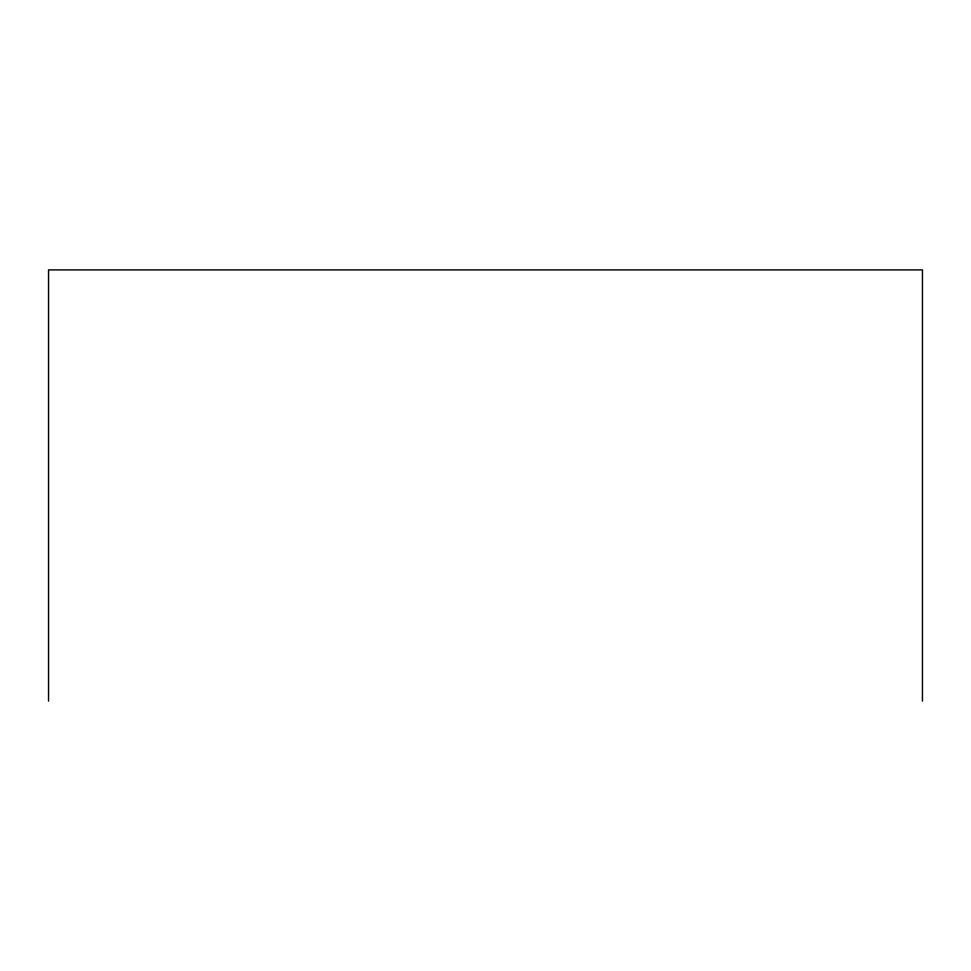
<?xml version="1.0" encoding="UTF-8"?>
<svg xmlns="http://www.w3.org/2000/svg" width="971" height="971" viewBox="0 0 971 971"><rect width="100%" height="100%" fill="white"/><g stroke="black" fill="none" stroke-linecap="round" stroke-linejoin="round"><path stroke-width="1.46" d="M922.45 701.098L922.45 269.902L48.55 269.902L48.55 701.098"/></g></svg>
